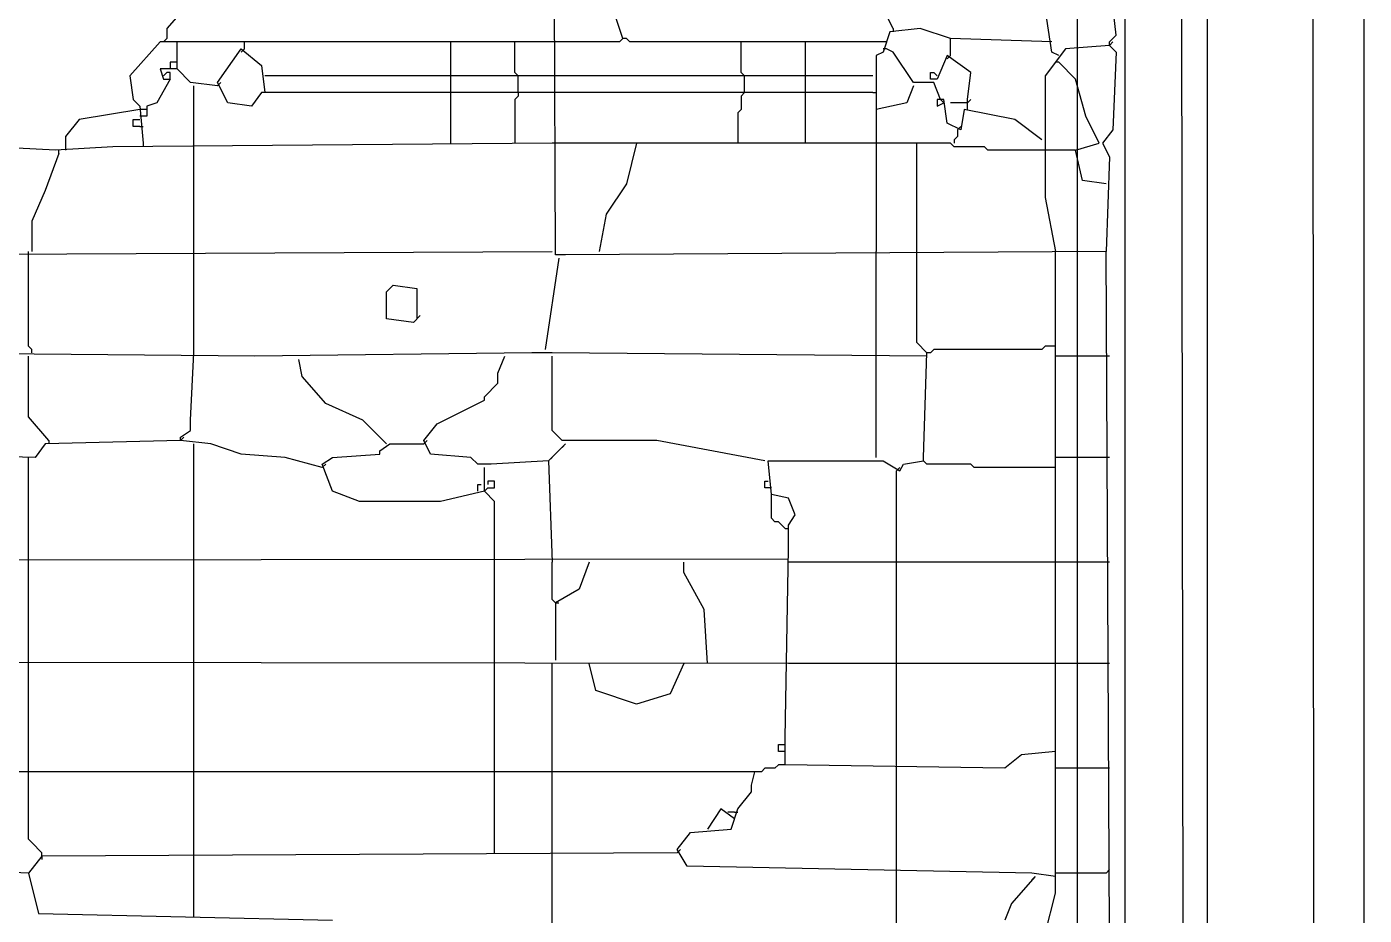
# Model space of a CAD drawing. Extents: x 4511820 to 5180432, y -1526536 to -944957.
# Drawn here: x 5149192.7 to 5149472.5, y -1028428.1 to -1028242.3 of the extents above; entities that cross this region are included whole.
import ezdxf

# ---------------------------------------------------------------- set-up
doc = ezdxf.new("R2010")
doc.units = 0
doc.header["$MEASUREMENT"] = 0
doc.layers.add('ZZ-chladenie', color=133, linetype='CONTINUOUS')

msp = doc.modelspace()

# ---------------------------------------------------------------- linework, layer by layer
at = {"layer": 'ZZ-chladenie'}
for p, q in [((5149472.5, -1028973.604), (5149472.5, -1026604.74)), ((5149472.5, -1028973.604), (5149472.5, -1026604.74)), ((5149412.5, -1028913.604), (5149412.5, -1026664.74)), ((5149422.5, -1028913.604), (5149422.5, -1026664.74)), ((5149462.295, -1028772.579), (5149461.589, -1028005.201)), ((5149434.737, -1028531.625), (5149434.03, -1028024.279)), ((5149439.683, -1028531.625), (5149439.683, -1028036.292)), ((5149303.307, -1028289.965), (5149302.601, -1028117.552)), ((5149420.605, -1028244.035), (5149418.485, -1028224.956)), ((5149373.968, -1028242.622), (5149369.729, -1028234.142)), ((5149226.994, -1028236.969), (5149222.048, -1028242.622)), ((5149317.44, -1028244.742), (5149314.614, -1028236.262)), ((5149407.18, -1028247.568), (5149405.766, -1028238.382)), ((5149222.048, -1028242.622), (5149222.048, -1028244.742)), ((5149373.262, -1028243.328), (5149371.849, -1028247.568)), ((5149379.621, -1028242.622), (5149373.262, -1028243.328)), ((5149373.968, -1028242.622), (5149373.968, -1028243.328)), ((5149385.981, -1028244.742), (5149379.621, -1028242.622)), ((5149419.191, -1028245.448), (5149420.605, -1028244.035)), ((5149220.635, -1028245.448), (5149214.275, -1028252.514)), ((5149302.601, -1028245.448), (5149220.635, -1028245.448)), ((5149222.048, -1028244.742), (5149221.341, -1028245.448)), ((5149224.167, -1028251.101), (5149224.167, -1028245.448)), ((5149232.646, -1028253.927), (5149237.593, -1028246.861)), ((5149238.3, -1028246.861), (5149237.593, -1028247.568)), ((5149237.593, -1028246.861), (5149241.832, -1028250.394)), ((5149238.3, -1028246.861), (5149238.3, -1028245.448)), ((5149281.403, -1028252.514), (5149281.403, -1028245.448)), ((5149294.828, -1028251.808), (5149294.828, -1028245.448)), ((5149316.733, -1028245.448), (5149302.601, -1028245.448)), ((5149317.44, -1028244.742), (5149316.733, -1028245.448)), ((5149318.146, -1028244.742), (5149317.44, -1028244.742)), ((5149318.853, -1028245.448), (5149318.146, -1028244.742)), ((5149372.555, -1028245.448), (5149318.853, -1028245.448)), ((5149342.171, -1028251.808), (5149342.171, -1028245.448)), ((5149355.597, -1028252.514), (5149355.597, -1028245.448)), ((5149372.555, -1028246.861), (5149371.849, -1028246.861)), ((5149373.968, -1028247.568), (5149372.555, -1028246.861)), ((5149385.981, -1028248.274), (5149385.981, -1028244.742)), ((5149407.18, -1028245.448), (5149385.981, -1028244.742)), ((5149410.006, -1028246.861), (5149405.766, -1028252.514)), ((5149419.191, -1028246.155), (5149410.006, -1028246.861)), ((5149419.191, -1028246.155), (5149419.898, -1028245.448)), ((5149419.191, -1028246.155), (5149419.191, -1028245.448)), ((5149419.191, -1028246.155), (5149420.605, -1028247.568)), ((5149224.167, -1028249.688), (5149222.754, -1028249.688)), ((5149222.754, -1028249.688), (5149222.754, -1028251.101)), ((5149371.849, -1028247.568), (5149370.436, -1028248.274)), ((5149370.436, -1028248.274), (5149370.436, -1028289.258)), ((5149378.208, -1028253.927), (5149373.968, -1028247.568)), ((5149385.275, -1028248.274), (5149383.155, -1028253.221)), ((5149385.981, -1028248.274), (5149385.275, -1028248.981)), ((5149390.221, -1028251.808), (5149385.275, -1028248.274)), ((5149408.593, -1028248.274), (5149407.18, -1028247.568)), ((5149408.593, -1028249.688), (5149407.886, -1028249.688)), ((5149412.125, -1028253.221), (5149408.593, -1028249.688)), ((5149420.605, -1028247.568), (5149419.898, -1028263.82)), ((5149214.275, -1028252.514), (5149214.982, -1028257.46)), ((5149224.167, -1028251.101), (5149220.635, -1028251.101)), ((5149220.635, -1028251.101), (5149221.341, -1028253.221)), ((5149222.048, -1028251.808), (5149221.341, -1028252.514)), ((5149222.754, -1028251.808), (5149222.048, -1028251.808)), ((5149222.754, -1028253.221), (5149222.754, -1028251.808)), ((5149226.994, -1028253.927), (5149224.167, -1028251.101)), ((5149241.832, -1028250.394), (5149242.539, -1028256.047)), ((5149302.601, -1028252.514), (5149242.539, -1028252.514)), ((5149281.403, -1028256.047), (5149281.403, -1028252.514)), ((5149295.535, -1028252.514), (5149294.828, -1028251.808)), ((5149295.535, -1028256.047), (5149295.535, -1028252.514)), ((5149369.729, -1028252.514), (5149302.601, -1028252.514)), ((5149342.878, -1028252.514), (5149342.171, -1028251.808)), ((5149342.878, -1028256.047), (5149342.878, -1028252.514)), ((5149355.597, -1028256.047), (5149355.597, -1028252.514)), ((5149381.741, -1028253.221), (5149381.741, -1028251.808)), ((5149381.741, -1028251.808), (5149382.448, -1028251.808)), ((5149382.448, -1028251.808), (5149383.155, -1028252.514)), ((5149389.514, -1028257.46), (5149390.221, -1028251.808)), ((5149405.766, -1028252.514), (5149405.766, -1028277.952)), ((5149222.754, -1028253.221), (5149219.928, -1028258.167)), ((5149221.341, -1028253.221), (5149222.754, -1028253.221)), ((5149232.646, -1028254.634), (5149226.994, -1028253.927)), ((5149227.701, -1028266.647), (5149227.701, -1028254.634)), ((5149232.646, -1028254.634), (5149233.353, -1028253.927)), ((5149234.766, -1028258.167), (5149232.646, -1028253.927)), ((5149378.208, -1028254.634), (5149376.795, -1028258.167)), ((5149382.448, -1028253.927), (5149378.208, -1028253.927)), ((5149383.155, -1028253.221), (5149381.741, -1028253.221)), ((5149383.861, -1028257.46), (5149382.448, -1028253.927)), ((5149414.245, -1028260.994), (5149412.125, -1028253.221)), ((5149214.982, -1028257.46), (5149216.395, -1028258.874)), ((5149219.928, -1028258.167), (5149217.808, -1028258.874)), ((5149239.713, -1028258.874), (5149234.766, -1028258.167)), ((5149241.832, -1028256.047), (5149239.713, -1028258.874)), ((5149302.601, -1028256.047), (5149241.832, -1028256.047)), ((5149281.403, -1028266.647), (5149281.403, -1028256.047)), ((5149295.535, -1028256.754), (5149294.828, -1028257.46)), ((5149294.828, -1028257.46), (5149294.828, -1028266.647)), ((5149295.535, -1028256.047), (5149295.535, -1028256.754)), ((5149369.729, -1028256.047), (5149302.601, -1028256.047)), ((5149342.878, -1028256.047), (5149342.171, -1028256.754)), ((5149342.171, -1028256.754), (5149342.171, -1028259.581)), ((5149355.597, -1028266.647), (5149355.597, -1028256.047)), ((5149369.729, -1028256.047), (5149370.436, -1028256.047)), ((5149376.795, -1028258.167), (5149370.436, -1028259.581)), ((5149384.568, -1028257.46), (5149383.155, -1028257.46)), ((5149383.155, -1028257.46), (5149383.155, -1028258.874)), ((5149383.155, -1028258.874), (5149384.568, -1028258.167)), ((5149384.568, -1028258.167), (5149383.861, -1028257.46)), ((5149385.275, -1028262.407), (5149384.568, -1028257.46)), ((5149389.514, -1028258.167), (5149385.981, -1028258.167)), ((5149389.514, -1028258.167), (5149390.221, -1028257.46)), ((5149389.514, -1028259.581), (5149389.514, -1028257.46)), ((5149216.395, -1028259.581), (5149203.676, -1028261.7)), ((5149216.395, -1028258.874), (5149217.101, -1028266.647)), ((5149217.808, -1028259.581), (5149216.395, -1028259.581)), ((5149217.808, -1028260.994), (5149216.395, -1028260.994)), ((5149217.808, -1028258.874), (5149217.808, -1028260.994)), ((5149342.171, -1028259.581), (5149341.464, -1028260.287)), ((5149341.464, -1028260.287), (5149341.464, -1028266.647)), ((5149388.807, -1028259.581), (5149388.101, -1028263.82)), ((5149399.407, -1028261.7), (5149388.807, -1028259.581)), ((5149417.072, -1028266.647), (5149414.245, -1028260.994)), ((5149203.676, -1028261.7), (5149200.849, -1028265.233)), ((5149214.982, -1028263.113), (5149214.982, -1028261.7)), ((5149214.982, -1028261.7), (5149216.395, -1028261.7)), ((5149216.395, -1028263.113), (5149214.982, -1028263.113)), ((5149216.395, -1028263.113), (5149217.101, -1028263.113)), ((5149388.101, -1028263.82), (5149385.275, -1028262.407)), ((5149387.394, -1028263.82), (5149388.101, -1028263.113)), ((5149387.394, -1028263.82), (5149387.394, -1028265.233)), ((5149405.059, -1028265.94), (5149399.407, -1028261.7)), ((5149419.898, -1028263.82), (5149417.778, -1028266.647)), ((5149200.849, -1028265.233), (5149200.849, -1028268.06)), ((5149302.601, -1028266.647), (5149210.742, -1028267.353)), ((5149217.101, -1028266.647), (5149217.101, -1028267.353)), ((5149227.701, -1028289.258), (5149227.701, -1028266.647)), ((5149370.436, -1028266.647), (5149302.601, -1028266.647)), ((5149320.266, -1028266.647), (5149318.146, -1028275.126)), ((5149385.981, -1028266.647), (5149370.436, -1028266.647)), ((5149378.915, -1028289.258), (5149378.915, -1028266.647)), ((5149386.688, -1028267.353), (5149385.981, -1028266.647)), ((5149387.394, -1028265.233), (5149386.688, -1028265.94)), ((5149386.688, -1028265.94), (5149386.688, -1028266.647)), ((5149412.125, -1028268.06), (5149417.072, -1028266.647)), ((5149417.778, -1028266.647), (5149419.191, -1028269.473)), ((5149198.73, -1028268.06), (5149184.597, -1028267.353)), ((5149199.436, -1028268.766), (5149196.61, -1028276.539)), ((5149210.742, -1028267.353), (5149198.73, -1028268.06)), ((5149199.436, -1028268.766), (5149199.436, -1028268.06)), ((5149393.047, -1028267.353), (5149386.688, -1028267.353)), ((5149393.754, -1028268.06), (5149393.047, -1028267.353)), ((5149405.059, -1028268.06), (5149393.754, -1028268.06)), ((5149412.125, -1028268.06), (5149405.059, -1028268.06)), ((5149413.539, -1028274.419), (5149412.125, -1028268.06)), ((5149419.191, -1028269.473), (5149418.485, -1028289.258)), ((5149318.146, -1028275.126), (5149313.907, -1028281.485)), ((5149418.485, -1028275.126), (5149413.539, -1028274.419)), ((5149196.61, -1028276.539), (5149193.783, -1028282.899)), ((5149405.766, -1028277.952), (5149407.886, -1028289.258)), ((5149193.783, -1028282.899), (5149193.783, -1028289.258)), ((5149313.907, -1028281.485), (5149312.494, -1028289.258)), ((5149153.506, -1028289.965), (5149302.601, -1028289.258)), ((5149193.076, -1028309.043), (5149193.076, -1028289.258)), ((5149227.701, -1028310.456), (5149227.701, -1028289.258)), ((5149304.014, -1028290.671), (5149301.188, -1028309.749)), ((5149305.428, -1028289.965), (5149303.307, -1028289.965)), ((5149418.485, -1028289.258), (5149305.428, -1028289.965)), ((5149370.436, -1028311.162), (5149370.436, -1028289.258)), ((5149378.915, -1028308.336), (5149378.915, -1028289.258)), ((5149407.886, -1028397.369), (5149407.886, -1028289.258)), ((5149419.191, -1028431.287), (5149418.485, -1028289.258)), ((5149267.977, -1028297.737), (5149269.39, -1028296.324)), ((5149269.39, -1028296.324), (5149274.337, -1028297.031)), ((5149274.337, -1028297.031), (5149274.337, -1028303.39)), ((5149267.977, -1028303.39), (5149267.977, -1028297.737)), ((5149275.044, -1028302.683), (5149273.63, -1028304.097)), ((5149273.63, -1028304.097), (5149267.977, -1028303.39)), ((5149381.034, -1028310.456), (5149378.915, -1028308.336)), ((5149240.419, -1028311.162), (5149162.692, -1028310.456)), ((5149193.783, -1028309.749), (5149193.076, -1028309.043)), ((5149193.076, -1028323.882), (5149193.076, -1028311.162)), ((5149193.783, -1028310.456), (5149193.783, -1028309.749)), ((5149226.994, -1028324.588), (5149227.701, -1028310.456)), ((5149298.362, -1028310.456), (5149240.419, -1028311.162)), ((5149291.296, -1028314.696), (5149292.709, -1028311.162)), ((5149302.601, -1028310.456), (5149298.362, -1028310.456)), ((5149381.034, -1028311.162), (5149302.601, -1028310.456)), ((5149302.601, -1028326.708), (5149302.601, -1028311.162)), ((5149370.436, -1028332.361), (5149370.436, -1028311.162)), ((5149380.328, -1028332.361), (5149381.034, -1028310.456)), ((5149381.741, -1028310.456), (5149381.034, -1028310.456)), ((5149382.448, -1028309.749), (5149381.741, -1028310.456)), ((5149405.059, -1028309.749), (5149382.448, -1028309.749)), ((5149405.766, -1028309.043), (5149405.059, -1028309.749)), ((5149407.886, -1028309.043), (5149405.766, -1028309.043)), ((5149419.191, -1028311.162), (5149407.886, -1028311.162)), ((5149250.312, -1028315.403), (5149249.605, -1028311.869)), ((5149255.258, -1028321.055), (5149250.312, -1028315.403)), ((5149288.469, -1028319.642), (5149291.296, -1028316.816)), ((5149291.296, -1028316.816), (5149291.296, -1028314.696)), ((5149288.469, -1028320.349), (5149288.469, -1028319.642)), ((5149263.031, -1028324.588), (5149255.258, -1028321.055)), ((5149278.576, -1028325.295), (5149288.469, -1028320.349)), ((5149197.317, -1028328.828), (5149193.076, -1028323.882)), ((5149226.994, -1028326.708), (5149226.994, -1028324.588)), ((5149267.977, -1028329.535), (5149263.031, -1028324.588)), ((5149275.75, -1028328.828), (5149278.576, -1028325.295)), ((5149224.874, -1028328.121), (5149226.994, -1028326.708)), ((5149224.874, -1028328.828), (5149225.58, -1028328.121)), ((5149224.874, -1028328.828), (5149224.874, -1028328.121)), ((5149304.721, -1028328.828), (5149302.601, -1028326.708)), ((5149196.61, -1028329.535), (5149194.489, -1028332.361)), ((5149224.874, -1028328.828), (5149196.61, -1028329.535)), ((5149197.317, -1028328.828), (5149197.317, -1028329.535)), ((5149231.233, -1028329.535), (5149224.874, -1028328.828)), ((5149227.701, -1028354.266), (5149227.701, -1028329.535)), ((5149237.593, -1028331.655), (5149231.233, -1028329.535)), ((5149266.564, -1028330.948), (5149268.684, -1028329.535)), ((5149266.564, -1028331.655), (5149266.564, -1028330.948)), ((5149268.684, -1028329.535), (5149275.75, -1028329.535)), ((5149275.75, -1028329.535), (5149276.457, -1028328.828)), ((5149277.163, -1028331.655), (5149275.75, -1028328.828)), ((5149305.428, -1028329.535), (5149301.894, -1028333.068)), ((5149324.506, -1028328.828), (5149304.721, -1028328.828)), ((5149305.428, -1028329.535), (5149304.721, -1028330.241)), ((5149347.118, -1028333.068), (5149324.506, -1028328.828)), ((5149194.489, -1028332.361), (5149169.758, -1028331.655)), ((5149193.076, -1028354.266), (5149193.076, -1028332.361)), ((5149246.779, -1028332.361), (5149237.593, -1028331.655)), ((5149254.552, -1028334.481), (5149246.779, -1028332.361)), ((5149254.552, -1028333.774), (5149256.671, -1028332.361)), ((5149254.552, -1028334.481), (5149255.258, -1028333.774)), ((5149256.671, -1028339.427), (5149254.552, -1028333.774)), ((5149256.671, -1028332.361), (5149266.564, -1028331.655)), ((5149285.642, -1028332.361), (5149277.163, -1028331.655)), ((5149287.055, -1028333.774), (5149285.642, -1028332.361)), ((5149289.882, -1028333.774), (5149287.055, -1028333.774)), ((5149301.894, -1028333.068), (5149289.882, -1028333.774)), ((5149301.894, -1028333.068), (5149302.601, -1028332.361)), ((5149301.894, -1028333.068), (5149302.601, -1028354.266)), ((5149348.531, -1028340.134), (5149347.824, -1028333.068)), ((5149347.824, -1028333.068), (5149371.849, -1028333.068)), ((5149371.849, -1028333.068), (5149375.382, -1028335.187)), ((5149375.382, -1028335.187), (5149376.089, -1028333.774)), ((5149376.089, -1028333.774), (5149380.328, -1028333.068)), ((5149380.328, -1028333.068), (5149380.328, -1028332.361)), ((5149381.034, -1028333.774), (5149380.328, -1028333.068)), ((5149390.221, -1028333.774), (5149381.034, -1028333.774)), ((5149390.927, -1028334.481), (5149390.221, -1028333.774)), ((5149419.191, -1028332.361), (5149407.886, -1028332.361)), ((5149288.469, -1028339.427), (5149288.469, -1028334.481)), ((5149374.675, -1028335.187), (5149375.382, -1028334.481)), ((5149374.675, -1028354.266), (5149374.675, -1028335.187)), ((5149407.886, -1028334.481), (5149390.927, -1028334.481)), ((5149262.324, -1028341.547), (5149256.671, -1028339.427)), ((5149288.469, -1028339.427), (5149279.283, -1028341.547)), ((5149287.055, -1028339.427), (5149287.055, -1028338.014)), ((5149287.055, -1028338.014), (5149287.762, -1028338.014)), ((5149288.469, -1028339.427), (5149289.175, -1028338.721)), ((5149289.175, -1028340.134), (5149288.469, -1028339.427)), ((5149290.589, -1028337.308), (5149289.175, -1028337.308)), ((5149289.175, -1028337.308), (5149289.175, -1028338.014)), ((5149289.175, -1028338.721), (5149290.589, -1028338.721)), ((5149290.589, -1028338.721), (5149290.589, -1028337.308)), ((5149347.118, -1028338.721), (5149347.118, -1028337.308)), ((5149347.118, -1028337.308), (5149347.824, -1028337.308)), ((5149348.531, -1028338.721), (5149347.118, -1028338.721)), ((5149279.283, -1028341.547), (5149262.324, -1028341.547)), ((5149289.882, -1028340.84), (5149289.175, -1028340.134)), ((5149290.589, -1028341.547), (5149289.882, -1028340.84)), ((5149290.589, -1028354.266), (5149290.589, -1028341.547)), ((5149348.531, -1028345.08), (5149348.531, -1028340.134)), ((5149352.064, -1028340.84), (5149348.531, -1028340.134)), ((5149353.477, -1028344.374), (5149352.064, -1028340.84)), ((5149349.237, -1028345.787), (5149348.531, -1028345.08)), ((5149352.064, -1028346.493), (5149353.477, -1028344.374)), ((5149349.944, -1028345.787), (5149349.237, -1028345.787)), ((5149350.65, -1028346.493), (5149349.944, -1028345.787)), ((5149351.357, -1028347.2), (5149350.65, -1028346.493)), ((5149351.357, -1028347.2), (5149352.064, -1028347.2)), ((5149352.064, -1028351.44), (5149352.064, -1028346.493)), ((5149351.357, -1028391.01), (5149352.064, -1028351.44)), ((5148757.805, -1028354.266), (5149352.064, -1028353.56)), ((5149193.076, -1028375.464), (5149193.076, -1028354.266)), ((5149227.701, -1028375.464), (5149227.701, -1028354.266)), ((5149290.589, -1028375.464), (5149290.589, -1028354.266)), ((5149302.601, -1028362.039), (5149302.601, -1028354.266)), ((5149310.374, -1028354.266), (5149308.254, -1028359.919)), ((5149330.159, -1028356.386), (5149330.159, -1028354.266)), ((5149407.886, -1028354.266), (5149352.064, -1028354.266)), ((5149374.675, -1028375.464), (5149374.675, -1028354.266)), ((5149419.191, -1028354.266), (5149407.886, -1028354.266)), ((5149334.398, -1028364.158), (5149330.159, -1028356.386)), ((5149308.254, -1028359.919), (5149303.307, -1028362.745)), ((5149303.307, -1028362.745), (5149302.601, -1028362.039)), ((5149303.307, -1028362.745), (5149304.014, -1028362.745)), ((5149303.307, -1028362.745), (5149303.307, -1028374.758)), ((5149335.105, -1028375.464), (5149334.398, -1028364.158)), ((5149352.064, -1028375.464), (5148752.859, -1028374.758)), ((5149193.076, -1028397.369), (5149193.076, -1028375.464)), ((5149227.701, -1028397.369), (5149227.701, -1028375.464)), ((5149290.589, -1028397.369), (5149290.589, -1028375.464)), ((5149302.601, -1028397.369), (5149302.601, -1028375.464)), ((5149311.787, -1028381.117), (5149310.374, -1028375.464)), ((5149330.159, -1028375.464), (5149327.332, -1028381.824)), ((5149407.886, -1028375.464), (5149352.064, -1028375.464)), ((5149374.675, -1028397.369), (5149374.675, -1028375.464)), ((5149419.191, -1028375.464), (5149407.886, -1028375.464)), ((5149320.266, -1028383.944), (5149311.787, -1028381.117)), ((5149327.332, -1028381.824), (5149320.266, -1028383.944)), ((5149349.944, -1028393.836), (5149349.944, -1028392.423)), ((5149349.944, -1028392.423), (5149351.357, -1028392.423)), ((5149351.357, -1028396.662), (5149351.357, -1028391.01)), ((5149351.357, -1028393.836), (5149349.944, -1028393.836)), ((5149400.82, -1028394.543), (5149397.286, -1028397.369)), ((5149407.886, -1028393.836), (5149400.82, -1028394.543)), ((5149344.998, -1028398.076), (5148756.392, -1028398.076)), ((5149193.076, -1028412.208), (5149193.076, -1028397.369)), ((5149227.701, -1028415.035), (5149227.701, -1028397.369)), ((5149290.589, -1028415.035), (5149290.589, -1028397.369)), ((5149302.601, -1028415.035), (5149302.601, -1028397.369)), ((5149344.291, -1028400.902), (5149344.998, -1028398.076)), ((5149346.411, -1028398.076), (5149344.998, -1028398.076)), ((5149347.118, -1028397.369), (5149346.411, -1028398.076)), ((5149349.237, -1028397.369), (5149347.118, -1028397.369)), ((5149349.944, -1028396.662), (5149349.237, -1028397.369)), ((5149351.357, -1028396.662), (5149349.944, -1028396.662)), ((5149397.286, -1028397.369), (5149351.357, -1028396.662)), ((5149374.675, -1028418.567), (5149374.675, -1028397.369)), ((5149407.886, -1028423.514), (5149407.886, -1028397.369)), ((5149419.191, -1028397.369), (5149407.886, -1028397.369)), ((5149344.291, -1028402.315), (5149344.291, -1028400.902)), ((5149341.464, -1028405.848), (5149344.291, -1028402.315)), ((5149337.932, -1028405.848), (5149335.105, -1028410.088)), ((5149340.758, -1028407.969), (5149337.932, -1028405.848)), ((5149340.758, -1028406.555), (5149339.345, -1028406.555)), ((5149340.051, -1028410.088), (5149341.464, -1028405.848)), ((5149340.758, -1028406.555), (5149341.464, -1028406.555)), ((5149193.783, -1028412.914), (5149193.076, -1028412.208)), ((5149328.746, -1028414.328), (5149331.572, -1028410.795)), ((5149331.572, -1028410.795), (5149340.051, -1028410.088)), ((5149194.489, -1028413.621), (5149193.783, -1028412.914)), ((5149195.196, -1028414.328), (5149194.489, -1028413.621)), ((5149195.903, -1028415.035), (5149195.196, -1028414.328)), ((5149328.746, -1028415.035), (5149329.453, -1028414.328)), ((5149330.866, -1028417.861), (5149328.746, -1028414.328)), ((5149195.903, -1028415.741), (5149193.076, -1028419.274)), ((5149195.903, -1028415.741), (5149195.903, -1028415.035)), ((5149328.746, -1028415.035), (5149195.903, -1028415.741)), ((5149195.903, -1028415.741), (5149195.903, -1028416.448)), ((5149227.701, -1028428.46), (5149227.701, -1028415.035)), ((5149302.601, -1028441.885), (5149302.601, -1028415.035)), ((5149193.076, -1028419.274), (5149154.919, -1028417.861)), ((5149193.076, -1028419.274), (5149193.783, -1028418.567)), ((5149193.076, -1028419.274), (5149195.196, -1028427.753)), ((5149402.94, -1028419.274), (5149330.866, -1028417.861)), ((5149374.675, -1028439.766), (5149374.675, -1028418.567)), ((5149403.646, -1028419.98), (5149398.7, -1028425.633)), ((5149407.886, -1028419.98), (5149402.94, -1028419.274)), ((5149403.646, -1028419.98), (5149402.94, -1028420.687)), ((5149418.485, -1028419.274), (5149407.886, -1028419.274)), ((5149418.485, -1028419.274), (5149419.191, -1028418.567)), ((5149398.7, -1028425.633), (5149397.286, -1028429.167)), ((5149405.766, -1028431.993), (5149407.886, -1028423.514)), ((5149195.196, -1028427.753), (5149256.671, -1028429.167))]:
    msp.add_line(p, q, dxfattribs=at)

doc.saveas('drawing.dxf')
